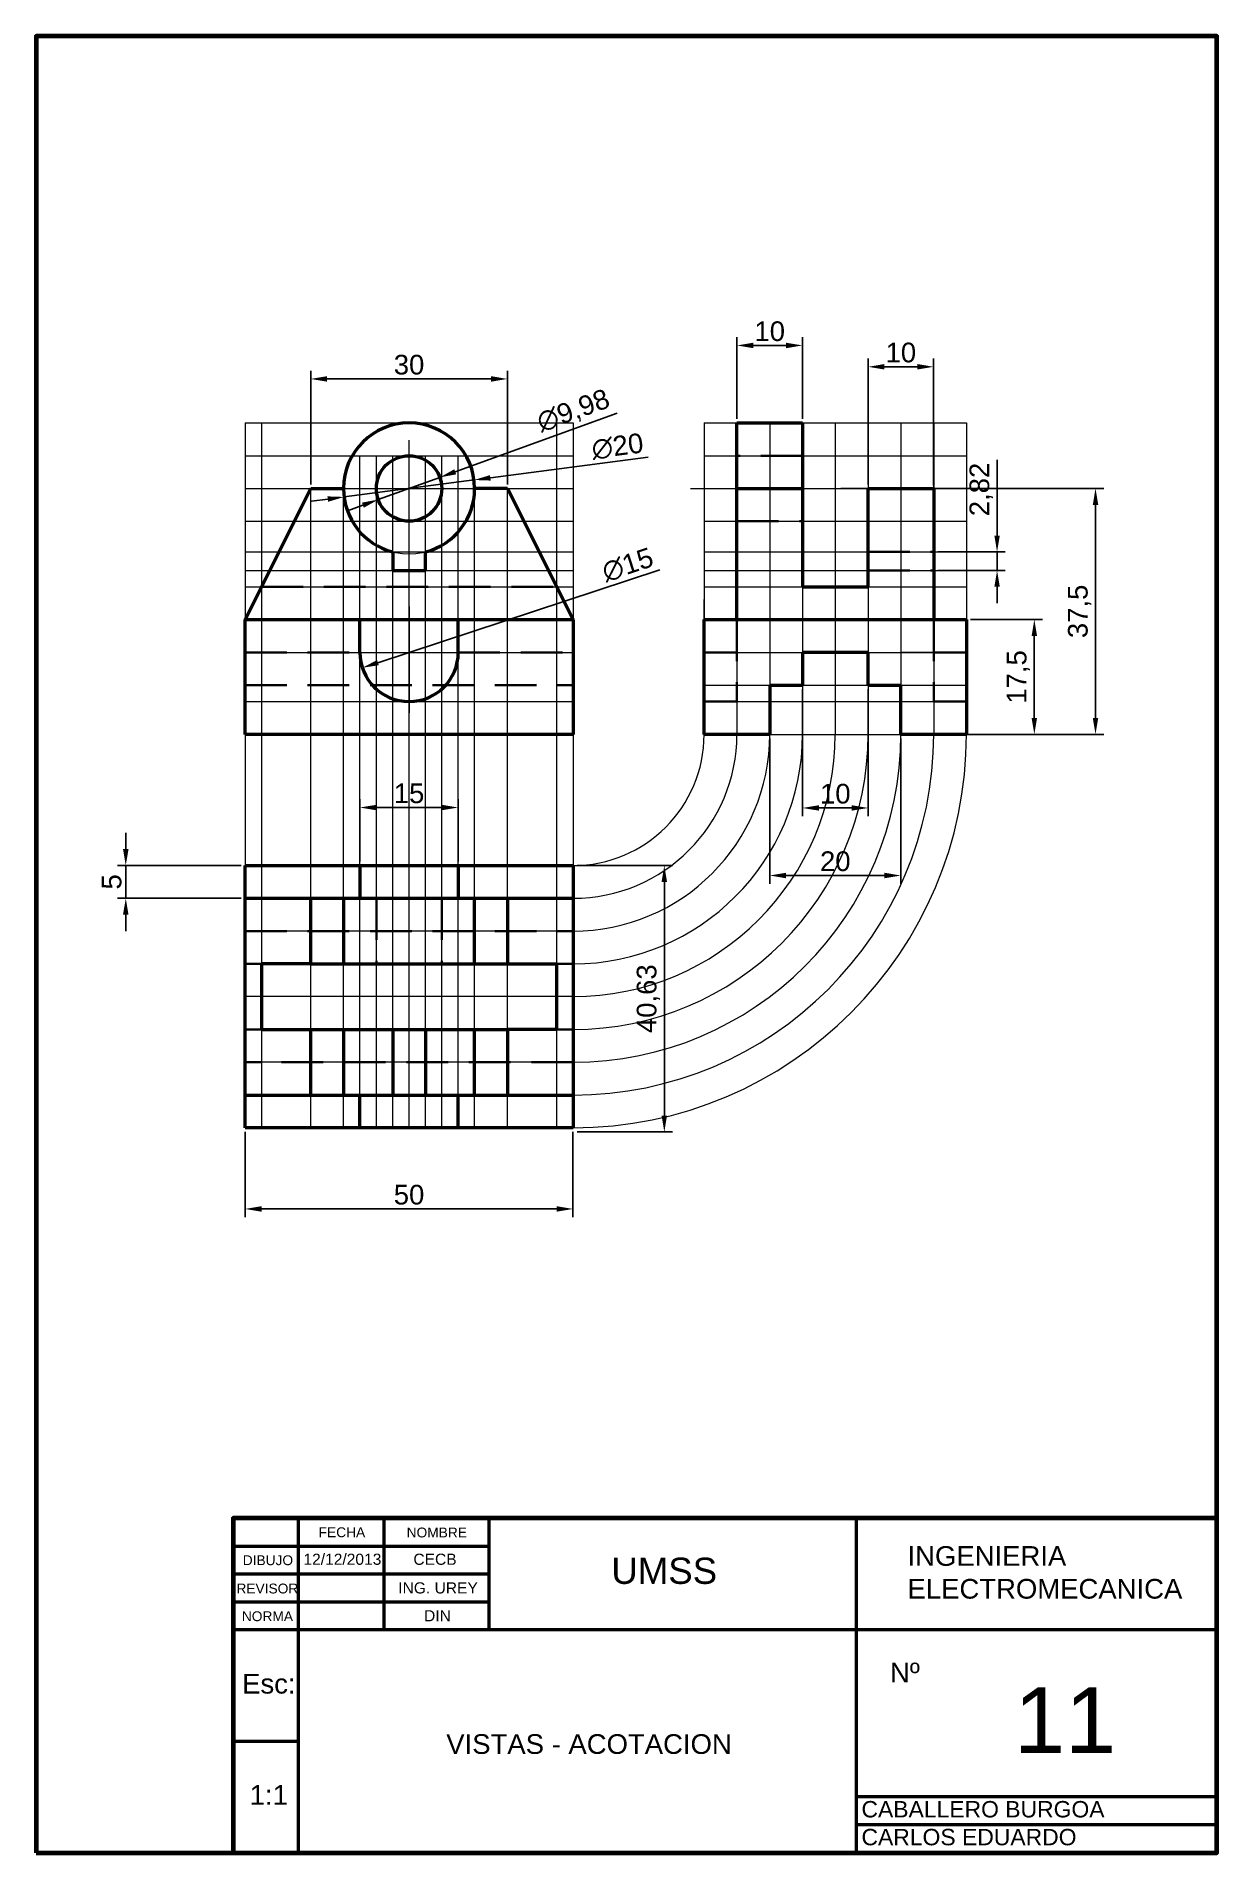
# Model space of a CAD drawing. Header units: millimetres. Extents: x 20 to 200, y 10 to 287.
import ezdxf

# ---------------------------------------------------------------- set-up
doc = ezdxf.new("R2010")
doc.units = ezdxf.units.MM
doc.linetypes.add('CENTER2', pattern=[28.575, 19.05, -3.175, 3.175, -3.175])
doc.linetypes.add('DASHED2', pattern=[9.525, 6.35, -3.175])
for name, color, linetype, lineweight in [('cajetin', 255, 'Continuous', 50), ('cajetin-letras', 151, 'Continuous', 40), ('datos', 255, 'Continuous', 50), ('ejes', 50, 'CENTER2', 20), ('margen', 140, 'Continuous', 100), ('margin', 151, 'Continuous', 100), ('ocultas', 30, 'DASHED2', 35), ('trazos', 90, 'Continuous', 15)]:
    doc.layers.add(name, color=color, linetype=linetype, lineweight=lineweight)
doc.styles.get("Standard").update_dxf_attribs({"font": 'arial.ttf', "height": 3})
doc.dimstyles.new('ISO-25', dxfattribs={"dimtxt": 2.5, "dimasz": 2.5, "dimexe": 1.25, "dimexo": 0.625, "dimtad": 1, "dimtxsty": 'Standard', "dimcen": 2.5, "dimadec": 0, "dimazin": 0, "dimtfac": 1, "dimtmove": 0, "dimatfit": 3, "dimfxl": 1, "dimarcsym": 0})

# ---------------------------------------------------------------- blocks, each defined once
blk = doc.blocks.new('*D2')
at = {"layer": 'Defpoints', "color": 0}
for p in [(51.84, 120.55), (101.84, 120.55), (101.84, 108.17)]:
    blk.add_point(p, dxfattribs=at)
at = {"layer": 'margen', "color": 0, "lineweight": -2}
for p, q in [((51.84, 119.92), (51.84, 106.92)), ((101.84, 119.92), (101.84, 106.92)), ((54.34, 108.17), (99.34, 108.17))]:
    blk.add_line(p, q, dxfattribs=at)
at = {"layer": 'margen', "color": 0}
for points in [[(54.34, 108.59), (54.34, 107.75), (51.84, 108.17)], [(99.34, 108.59), (99.34, 107.75), (101.84, 108.17)]]:
    blk.add_solid(points, dxfattribs=at)
at = {"layer": 'margen', "color": 0, "insert": (76.84, 110.33), "char_height": 3, "attachment_point": 5}
blk.add_mtext('50', dxfattribs=at)
blk = doc.blocks.new('*D3')
at = {"layer": 'Defpoints', "color": 0}
for p in [(161.84, 198.05), (161.84, 180.55), (172.19, 180.55)]:
    blk.add_point(p, dxfattribs=at)
at = {"layer": 'margen', "color": 0, "lineweight": -2}
for p, q in [((162.47, 198.05), (173.44, 198.05)), ((172.19, 195.55), (172.19, 183.05)), ((162.47, 180.55), (173.44, 180.55))]:
    blk.add_line(p, q, dxfattribs=at)
at = {"layer": 'margen', "color": 0}
for points in [[(171.78, 195.55), (172.61, 195.55), (172.19, 198.05)], [(171.78, 183.05), (172.61, 183.05), (172.19, 180.55)]]:
    blk.add_solid(points, dxfattribs=at)
at = {"layer": 'margen', "color": 0, "insert": (169.77, 189.3), "char_height": 3, "attachment_point": 5, "rotation": 90}
blk.add_mtext('17,5', dxfattribs=at)
blk = doc.blocks.new('*D4')
at = {"layer": 'Defpoints', "color": 0}
for p in [(151.84, 218.05), (181.52, 218.05), (151.84, 180.55)]:
    blk.add_point(p, dxfattribs=at)
at = {"layer": 'margen', "color": 0, "lineweight": -2}
for p, q in [((152.47, 218.05), (182.77, 218.05)), ((181.52, 183.05), (181.52, 215.55)), ((152.47, 180.55), (182.77, 180.55))]:
    blk.add_line(p, q, dxfattribs=at)
at = {"layer": 'margen', "color": 0}
for points in [[(181.11, 215.55), (181.94, 215.55), (181.52, 218.05)], [(181.11, 183.05), (181.94, 183.05), (181.52, 180.55)]]:
    blk.add_solid(points, dxfattribs=at)
at = {"layer": 'margen', "color": 0, "insert": (179.1, 199.3), "char_height": 3, "attachment_point": 5, "rotation": 90}
blk.add_mtext('37,5', dxfattribs=at)
blk = doc.blocks.new('*D5')
at = {"layer": 'Defpoints', "color": 0}
for p in [(91.84, 234.75), (61.84, 218.05), (91.84, 218.05)]:
    blk.add_point(p, dxfattribs=at)
at = {"layer": 'margen', "color": 0, "lineweight": -2}
for p, q in [((61.84, 218.67), (61.84, 236)), ((91.84, 218.67), (91.84, 236)), ((64.34, 234.75), (89.34, 234.75))]:
    blk.add_line(p, q, dxfattribs=at)
at = {"layer": 'margen', "color": 0}
for points in [[(64.34, 235.17), (64.34, 234.33), (61.84, 234.75)], [(89.34, 235.17), (89.34, 234.33), (91.84, 234.75)]]:
    blk.add_solid(points, dxfattribs=at)
at = {"layer": 'margen', "color": 0, "insert": (76.84, 236.91), "char_height": 3, "attachment_point": 5}
blk.add_mtext('30', dxfattribs=at)
blk = doc.blocks.new('*D6')
at = {"layer": 'Defpoints', "color": 0}
for p in [(136.84, 239.86), (126.84, 228.05), (136.84, 228.05)]:
    blk.add_point(p, dxfattribs=at)
at = {"layer": 'margen', "color": 0, "lineweight": -2}
for p, q in [((126.84, 228.67), (126.84, 241.11)), ((136.84, 228.67), (136.84, 241.11)), ((129.34, 239.86), (134.34, 239.86))]:
    blk.add_line(p, q, dxfattribs=at)
at = {"layer": 'margen', "color": 0}
for points in [[(129.34, 240.27), (129.34, 239.44), (126.84, 239.86)], [(134.34, 240.27), (134.34, 239.44), (136.84, 239.86)]]:
    blk.add_solid(points, dxfattribs=at)
at = {"layer": 'margen', "color": 0, "insert": (131.84, 242.01), "char_height": 3, "attachment_point": 5}
blk.add_mtext('10', dxfattribs=at)
blk = doc.blocks.new('*D7')
at = {"layer": 'Defpoints', "color": 0}
for p in [(156.84, 236.6), (146.84, 218.05), (156.84, 217.89)]:
    blk.add_point(p, dxfattribs=at)
at = {"layer": 'margen', "color": 0, "lineweight": -2}
for p, q in [((146.84, 218.67), (146.84, 237.85)), ((149.34, 236.6), (154.34, 236.6)), ((156.84, 218.52), (156.84, 237.85))]:
    blk.add_line(p, q, dxfattribs=at)
at = {"layer": 'margen', "color": 0}
for points in [[(149.34, 237.02), (149.34, 236.19), (146.84, 236.6)], [(154.34, 237.02), (154.34, 236.19), (156.84, 236.6)]]:
    blk.add_solid(points, dxfattribs=at)
at = {"layer": 'margen', "color": 0, "insert": (151.84, 238.76), "char_height": 3, "attachment_point": 5}
blk.add_mtext('10', dxfattribs=at)
blk = doc.blocks.new('*D8')
at = {"layer": 'Defpoints', "color": 0}
for p in [(81.54, 219.74), (72.15, 216.35)]:
    blk.add_point(p, dxfattribs=at)
at = {"layer": 'margen', "color": 0, "lineweight": -2}
for p, q in [((108.57, 229.52), (83.89, 220.59)), ((72.15, 216.35), (81.54, 219.74)), ((69.8, 215.5), (67.45, 214.65))]:
    blk.add_line(p, q, dxfattribs=at)
at = {"layer": 'margen', "color": 0}
for points in [[(83.75, 220.98), (84.03, 220.2), (81.54, 219.74)], [(69.66, 215.89), (69.94, 215.11), (72.15, 216.35)]]:
    blk.add_solid(points, dxfattribs=at)
at = {"layer": 'margen', "color": 0, "insert": (101.94, 229.76), "char_height": 3, "attachment_point": 5, "rotation": 19.8798}
blk.add_mtext('∅9,98', dxfattribs=at)
blk = doc.blocks.new('*D9')
at = {"layer": 'Defpoints', "color": 0}
for p in [(86.76, 219.34), (66.93, 216.75)]:
    blk.add_point(p, dxfattribs=at)
at = {"layer": 'margen', "color": 0, "lineweight": -2}
for p, q in [((113.28, 222.8), (89.24, 219.66)), ((66.93, 216.75), (86.76, 219.34)), ((64.45, 216.43), (61.97, 216.11))]:
    blk.add_line(p, q, dxfattribs=at)
at = {"layer": 'margen', "color": 0}
for points in [[(89.18, 220.08), (89.29, 219.25), (86.76, 219.34)], [(64.39, 216.84), (64.5, 216.02), (66.93, 216.75)]]:
    blk.add_solid(points, dxfattribs=at)
at = {"layer": 'margen', "color": 0, "insert": (108.63, 224.45), "char_height": 3, "attachment_point": 5, "rotation": 7.4321}
blk.add_mtext('∅20', dxfattribs=at)
blk = doc.blocks.new('*D10')
at = {"layer": 'Defpoints', "color": 0}
for p in [(156.84, 208.36), (166.51, 208.36), (156.84, 205.55)]:
    blk.add_point(p, dxfattribs=at)
at = {"layer": 'margen', "color": 0, "lineweight": -2}
for p, q in [((166.51, 210.86), (166.51, 222.43)), ((157.47, 208.36), (167.76, 208.36)), ((166.51, 205.55), (166.51, 208.36)), ((157.47, 205.55), (167.76, 205.55)), ((166.51, 203.05), (166.51, 200.55))]:
    blk.add_line(p, q, dxfattribs=at)
at = {"layer": 'margen', "color": 0}
for points in [[(166.1, 210.86), (166.93, 210.86), (166.51, 208.36)], [(166.1, 203.05), (166.93, 203.05), (166.51, 205.55)]]:
    blk.add_solid(points, dxfattribs=at)
at = {"layer": 'margen', "color": 0, "insert": (164.09, 217.89), "char_height": 3, "attachment_point": 5, "rotation": 90}
blk.add_mtext('2,82', dxfattribs=at)
blk = doc.blocks.new('*D11')
at = {"layer": 'Defpoints', "color": 0}
for p in [(136.84, 188.05), (146.84, 188.05), (146.84, 169.32)]:
    blk.add_point(p, dxfattribs=at)
at = {"layer": 'margen', "color": 0, "lineweight": -2}
for p, q in [((136.84, 187.42), (136.84, 168.07)), ((146.84, 187.42), (146.84, 168.07)), ((139.34, 169.32), (144.34, 169.32))]:
    blk.add_line(p, q, dxfattribs=at)
at = {"layer": 'margen', "color": 0}
for points in [[(139.34, 169.74), (139.34, 168.91), (136.84, 169.32)], [(144.34, 169.74), (144.34, 168.91), (146.84, 169.32)]]:
    blk.add_solid(points, dxfattribs=at)
at = {"layer": 'margen', "color": 0, "insert": (141.84, 171.48), "char_height": 3, "attachment_point": 5}
blk.add_mtext('10', dxfattribs=at)
blk = doc.blocks.new('*D12')
at = {"layer": 'Defpoints', "color": 0}
for p in [(131.84, 180.55), (151.84, 180.55), (151.84, 159.02)]:
    blk.add_point(p, dxfattribs=at)
at = {"layer": 'margen', "color": 0, "lineweight": -2}
for p, q in [((131.84, 179.92), (131.84, 157.77)), ((151.84, 179.92), (151.84, 157.77)), ((134.34, 159.02), (149.34, 159.02))]:
    blk.add_line(p, q, dxfattribs=at)
at = {"layer": 'margen', "color": 0}
for points in [[(134.34, 159.44), (134.34, 158.6), (131.84, 159.02)], [(149.34, 159.44), (149.34, 158.6), (151.84, 159.02)]]:
    blk.add_solid(points, dxfattribs=at)
at = {"layer": 'margen', "color": 0, "insert": (141.84, 161.18), "char_height": 3, "attachment_point": 5}
blk.add_mtext('20', dxfattribs=at)
blk = doc.blocks.new('*D13')
at = {"layer": 'Defpoints', "color": 0}
for p in [(83.97, 195.39), (69.72, 190.7)]:
    blk.add_point(p, dxfattribs=at)
at = {"layer": 'margen', "color": 0, "lineweight": -2}
blk.add_line((115.08, 205.64), (72.09, 191.48), dxfattribs=at)
at = {"layer": 'margen', "color": 0}
blk.add_solid([(71.96, 191.88), (72.22, 191.09), (69.72, 190.7)], dxfattribs=at)
at = {"layer": 'margen', "color": 0, "insert": (110.18, 206.39), "char_height": 3, "attachment_point": 5, "rotation": 18.2372}
blk.add_mtext('∅15', dxfattribs=at)
blk = doc.blocks.new('*D14')
at = {"layer": 'Defpoints', "color": 0}
for p in [(51.84, 160.55), (33.64, 155.55), (51.84, 155.55)]:
    blk.add_point(p, dxfattribs=at)
at = {"layer": 'margen', "color": 0, "lineweight": -2}
for p, q in [((33.64, 163.05), (33.64, 165.55)), ((51.22, 160.55), (32.39, 160.55)), ((33.64, 160.55), (33.64, 155.55)), ((51.22, 155.55), (32.39, 155.55)), ((33.64, 153.05), (33.64, 150.55))]:
    blk.add_line(p, q, dxfattribs=at)
at = {"layer": 'margen', "color": 0}
for points in [[(33.22, 163.05), (34.06, 163.05), (33.64, 160.55)], [(33.22, 153.05), (34.06, 153.05), (33.64, 155.55)]]:
    blk.add_solid(points, dxfattribs=at)
at = {"layer": 'margen', "color": 0, "insert": (31.49, 158.05), "char_height": 3, "attachment_point": 5, "rotation": 90}
blk.add_mtext('5', dxfattribs=at)
blk = doc.blocks.new('*D15')
at = {"layer": 'Defpoints', "color": 0}
for p in [(101.84, 160.55), (101.84, 119.92), (115.77, 119.92)]:
    blk.add_point(p, dxfattribs=at)
at = {"layer": 'margen', "color": 0, "lineweight": -2}
for p, q in [((102.47, 160.55), (117.02, 160.55)), ((115.77, 158.05), (115.77, 122.42)), ((102.47, 119.92), (117.02, 119.92))]:
    blk.add_line(p, q, dxfattribs=at)
at = {"layer": 'margen', "color": 0}
for points in [[(115.35, 158.05), (116.18, 158.05), (115.77, 160.55)], [(115.35, 122.42), (116.18, 122.42), (115.77, 119.92)]]:
    blk.add_solid(points, dxfattribs=at)
at = {"layer": 'margen', "color": 0, "insert": (113.34, 140.23), "char_height": 3, "attachment_point": 5, "rotation": 90}
blk.add_mtext('40,63', dxfattribs=at)
blk = doc.blocks.new('*D16')
at = {"layer": 'Defpoints', "color": 0}
for p in [(84.34, 169.39), (69.34, 160.55), (84.34, 160.55)]:
    blk.add_point(p, dxfattribs=at)
at = {"layer": 'margen', "color": 0, "lineweight": -2}
for p, q in [((69.34, 161.17), (69.34, 170.64)), ((71.84, 169.39), (81.84, 169.39)), ((84.34, 161.17), (84.34, 170.64))]:
    blk.add_line(p, q, dxfattribs=at)
at = {"layer": 'margen', "color": 0}
for points in [[(71.84, 169.8), (71.84, 168.97), (69.34, 169.39)], [(81.84, 169.8), (81.84, 168.97), (84.34, 169.39)]]:
    blk.add_solid(points, dxfattribs=at)
at = {"layer": 'margen', "color": 0, "insert": (76.84, 171.54), "char_height": 3, "attachment_point": 5}
blk.add_mtext('15', dxfattribs=at)

msp = doc.modelspace()

# ---------------------------------------------------------------- linework, layer by layer
at = {"layer": 'cajetin'}
for p, q in [((60, 61), (50, 61)), ((50, 61), (50, 27)), ((50, 61), (50, 56.75)), ((60, 10), (60, 61)), ((73, 61), (60, 61)), ((89, 61), (73, 61)), ((73, 61), (73, 44)), ((145, 61), (89, 61)), ((89, 61), (89, 44)), ((200, 61), (145, 61)), ((145, 61), (145, 10)), ((200, 61), (200, 44)), ((50, 56.75), (89, 56.75)), ((50, 56.75), (50, 52.5)), ((50, 52.5), (89, 52.5)), ((50, 52.5), (50, 48.25)), ((50, 48.25), (89, 48.25)), ((200, 44), (50, 44)), ((200, 10), (200, 44)), ((50, 10), (50, 27)), ((50, 27), (60, 27)), ((200, 18.5), (145, 18.5)), ((200, 14.25), (200, 18.5)), ((200, 14.25), (145, 14.25)), ((200, 10), (200, 14.25)), ((50, 10), (60, 10)), ((60, 10), (200, 10))]:
    msp.add_line(p, q, dxfattribs=at)
at = {"layer": 'datos'}
for p, q in [((126.843, 218.046), (126.843, 228.046)), ((126.843, 228.046), (136.843, 228.046)), ((136.843, 228.046), (136.843, 218.046)), ((51.843, 198.046), (61.843, 218.046)), ((61.843, 218.046), (66.843, 218.046)), ((91.843, 218.046), (86.843, 218.046)), ((101.843, 198.046), (91.843, 218.046)), ((126.843, 198.046), (126.843, 218.046)), ((126.843, 218.046), (136.843, 218.046)), ((136.843, 218.046), (136.843, 203.046)), ((146.843, 203.046), (146.843, 218.046)), ((146.843, 218.046), (156.843, 218.046)), ((156.843, 218.046), (156.843, 198.046)), ((74.343, 208.363), (74.343, 205.546)), ((79.343, 205.546), (79.343, 208.363)), ((74.343, 205.546), (79.343, 205.546)), ((136.843, 203.046), (146.843, 203.046)), ((51.843, 198.046), (69.343, 198.046)), ((51.843, 180.546), (51.843, 198.046)), ((69.343, 193.046), (69.343, 198.046)), ((69.343, 198.046), (84.343, 198.046)), ((84.343, 193.046), (84.343, 198.046)), ((84.343, 198.046), (101.843, 198.046)), ((101.843, 198.046), (101.843, 180.546)), ((121.843, 198.046), (161.843, 198.046)), ((121.843, 180.546), (121.843, 198.046)), ((161.843, 198.046), (161.843, 180.546)), ((146.843, 193.046), (136.843, 193.046)), ((136.843, 193.046), (136.843, 188.046)), ((146.843, 188.046), (146.843, 193.046)), ((131.843, 188.046), (131.843, 180.546)), ((131.843, 188.046), (136.843, 188.046)), ((146.843, 188.046), (151.843, 188.046)), ((151.843, 180.546), (151.843, 188.046)), ((101.843, 180.546), (51.843, 180.546)), ((131.843, 180.546), (121.843, 180.546)), ((161.843, 180.546), (151.843, 180.546)), ((51.843, 160.546), (101.843, 160.546)), ((51.843, 120.546), (51.843, 160.546)), ((69.343, 160.546), (69.343, 155.546)), ((84.343, 160.546), (84.343, 155.546)), ((101.843, 160.546), (101.843, 120.546)), ((51.843, 155.546), (101.843, 155.546)), ((61.843, 145.546), (61.843, 155.546)), ((66.843, 155.546), (66.843, 145.546)), ((86.843, 145.546), (86.843, 155.546)), ((91.843, 155.546), (91.843, 145.546)), ((61.843, 145.546), (54.343, 145.546)), ((54.343, 145.546), (54.343, 135.546)), ((61.843, 145.546), (91.843, 145.546)), ((91.843, 145.546), (99.343, 145.546)), ((99.343, 145.546), (99.343, 135.546)), ((54.343, 135.546), (61.843, 135.546)), ((61.843, 125.546), (61.843, 135.546)), ((61.843, 135.546), (91.843, 135.546)), ((66.843, 135.546), (66.843, 125.546)), ((74.343, 135.546), (74.343, 125.546)), ((79.343, 135.546), (79.343, 125.546)), ((86.843, 125.546), (86.843, 135.546)), ((91.843, 135.546), (91.843, 125.546)), ((99.343, 135.546), (91.843, 135.546)), ((51.843, 125.546), (101.843, 125.546)), ((69.343, 120.546), (69.343, 125.546)), ((84.343, 120.546), (84.343, 125.546)), ((101.843, 120.546), (51.843, 120.546))]:
    msp.add_line(p, q, dxfattribs=at)
msp.add_circle((76.843, 218.046), 4.991, dxfattribs=at)
for centre, radius, start, end in [((76.843, 218.046), 10, 0, 180), ((76.843, 218.046), 10, 180, 255.52249), ((76.843, 218.046), 10, 284.47751, 0), ((76.843, 193.046), 7.5, 180, 0)]:
    msp.add_arc(centre, radius, start, end, dxfattribs=at)
at = {"layer": 'ejes'}
for p, q in [((76.843, 211.165), (76.843, 225.424)), ((136.843, 225.469), (136.843, 210.546)), ((156.843, 210.8), (156.843, 224.984)), ((156.843, 224.984), (156.843, 218.046)), ((69.343, 218.046), (84.343, 218.046)), ((136.843, 218.007), (119.782, 218.007)), ((156.843, 218.046), (142.71, 218.046)), ((76.843, 200.057), (76.843, 183.846)), ((121.843, 187.889), (121.843, 201.102)), ((161.843, 199.769), (161.843, 187.04)), ((66.843, 193.046), (86.843, 193.046)), ((121.843, 193.046), (132.762, 193.046)), ((161.843, 193.046), (151.93, 193.046))]:
    msp.add_line(p, q, dxfattribs=at)
at = {"layer": 'margen'}
msp.add_lwpolyline([(20, 10), (200, 10), (200, 287), (20, 287)], close=True, dxfattribs=at)
at = {"layer": 'margin'}
msp.add_lwpolyline([(50, 10), (200, 10), (200, 61), (50, 61)], close=True, dxfattribs=at)
at = {"layer": 'ocultas'}
for p, q in [((136.843, 223.046), (126.843, 223.046)), ((126.843, 213.055), (136.843, 213.055)), ((146.843, 208.363), (156.843, 208.363)), ((146.843, 205.546), (156.843, 205.546)), ((54.343, 203.046), (99.343, 203.046)), ((126.843, 198.046), (126.843, 185.546)), ((156.843, 198.046), (156.843, 185.546)), ((51.843, 193.046), (69.343, 193.046)), ((84.343, 193.046), (101.843, 193.046)), ((121.843, 193.046), (126.843, 193.046)), ((156.843, 193.046), (161.843, 193.046)), ((51.843, 188.046), (101.843, 188.046)), ((126.843, 185.546), (121.843, 185.546)), ((156.843, 185.546), (161.843, 185.546)), ((71.852, 155.546), (71.852, 145.546)), ((81.834, 155.546), (81.834, 145.546)), ((51.843, 150.546), (101.843, 150.546)), ((101.843, 145.546), (51.843, 145.546)), ((51.843, 135.546), (101.843, 135.546)), ((101.843, 130.546), (51.843, 130.546))]:
    msp.add_line(p, q, dxfattribs=at)
at = {"layer": 'trazos'}
for p, q in [((51.843, 228.046), (101.843, 228.046)), ((51.843, 228.046), (51.843, 120.546)), ((54.343, 228.046), (54.343, 120.546)), ((99.343, 228.046), (99.343, 120.546)), ((101.843, 228.046), (101.843, 120.546)), ((121.843, 228.046), (121.843, 180.546)), ((121.843, 228.046), (161.843, 228.046)), ((126.843, 228.046), (126.843, 180.546)), ((131.843, 228.046), (131.843, 180.546)), ((136.843, 228.046), (136.843, 180.546)), ((141.843, 228.046), (141.843, 180.546)), ((146.843, 228.046), (146.843, 180.546)), ((151.843, 228.046), (151.843, 180.546)), ((156.843, 228.046), (156.843, 180.546)), ((161.843, 228.046), (161.843, 180.546)), ((51.843, 223.046), (101.843, 223.046)), ((69.343, 120.546), (69.343, 223.046)), ((71.852, 120.546), (71.852, 223.046)), ((74.343, 120.546), (74.343, 223.046)), ((76.843, 120.546), (76.843, 223.046)), ((79.343, 120.546), (79.343, 223.046)), ((81.834, 120.546), (81.834, 223.046)), ((84.343, 120.546), (84.343, 223.046)), ((121.843, 223.046), (161.843, 223.046)), ((51.843, 218.046), (101.843, 218.046)), ((61.843, 120.546), (61.843, 218.046)), ((66.843, 120.546), (66.843, 218.046)), ((86.843, 120.546), (86.843, 218.046)), ((91.843, 120.546), (91.843, 218.046)), ((121.843, 218.046), (161.843, 218.046)), ((51.843, 213.055), (101.843, 213.055)), ((121.843, 213.055), (161.843, 213.055)), ((51.843, 208.363), (101.843, 208.363)), ((121.843, 208.363), (161.843, 208.363)), ((51.843, 205.546), (101.843, 205.546)), ((121.843, 205.546), (161.843, 205.546)), ((51.843, 203.046), (101.843, 203.046)), ((121.843, 203.046), (161.843, 203.046)), ((51.843, 198.046), (51.843, 180.546)), ((51.843, 198.046), (101.843, 198.046)), ((61.843, 180.546), (61.843, 198.046)), ((66.843, 180.546), (66.843, 198.046)), ((86.843, 180.546), (86.843, 198.046)), ((91.843, 180.546), (91.843, 198.046)), ((101.843, 183.046), (101.843, 198.046)), ((121.843, 198.046), (161.843, 198.046)), ((51.843, 193.046), (101.843, 193.046)), ((121.843, 193.046), (161.843, 193.046)), ((121.843, 188.046), (161.843, 188.046)), ((51.843, 185.546), (101.843, 185.546)), ((121.843, 185.546), (161.843, 185.546)), ((51.843, 180.546), (101.843, 180.546)), ((121.843, 180.546), (161.843, 180.546)), ((101.843, 160.546), (51.843, 160.546)), ((101.843, 155.546), (51.843, 155.546)), ((101.843, 150.546), (51.843, 150.546)), ((101.843, 145.546), (51.843, 145.546)), ((101.843, 140.546), (51.843, 140.546)), ((101.843, 135.546), (51.843, 135.546)), ((101.843, 130.546), (51.843, 130.546)), ((101.843, 125.546), (51.843, 125.546)), ((101.843, 120.546), (51.843, 120.546))]:
    msp.add_line(p, q, dxfattribs=at)
for radius in [10, 4.991]:
    msp.add_circle((76.843, 218.046), radius, dxfattribs=at)
for radius in [20, 60, 25, 30, 35, 40, 45, 50, 55]:
    msp.add_arc((101.843, 180.546), radius, 270, 0, dxfattribs=at)

# ---------------------------------------------------------------- texts
at = {"layer": 'cajetin-letras', "attachment_point": 1}
for s, insert, char_height, width in [('FECHA', (63.052, 59.614), 1.5, 13), ('NOMBRE', (76.471, 59.577), 1.5, 16), ('\\A1;12/12/2013', (60.731, 55.597), 1.7, 13), ('CECB', (77.498, 55.597), 1.7, 16), ('INGENIERIA\\PELECTROMECANICA', (152.852, 56.746), 3, 55), ('DIBUJO', (51.477, 55.347), 1.5, 10), ('UMSS', (107.679, 54.992), 4, 56), ('REVISOR', (50.518, 51.034), 1.5, 10), ('ING. UREY', (75.19, 51.229), 1.7, 16), ('NORMA', (51.343, 46.808), 1.5, 10), ('DIN', (79.125, 46.979), 1.7, 16), ('Nº', (150.18, 38.961), 3, 55), ('Esc:', (51.385, 37.263), 3, 10), ('11', (169.12, 35.222), 10, 46.70405), ('VISTAS - ACOTACION', (82.515, 28.066), 3, 85), ('1:1', (52.54, 20.309), 3, 10), ('CABALLERO BURGOA', (145.833, 17.876), 2.5, 55), ('CARLOS EDUARDO', (145.833, 13.626), 2.5, 55)]:
    msp.add_mtext(s, dxfattribs=dict(at, insert=insert, char_height=char_height, width=width))

# ---------------------------------------------------------------- dimensions: what is measured, and where the dimension line sits
at = {"layer": 'margen'}
for base, p1, p2, picture, middle in [((136.843, 239.855), (126.843, 228.046), (136.843, 228.046), '*D6', (131.843, 242.012)), ((91.843, 234.751), (61.843, 218.046), (91.843, 218.046), '*D5', (76.843, 236.909)), ((156.843, 236.603), (146.843, 218.046), (156.843, 217.892), '*D7', (151.843, 238.76)), ((146.843, 169.322), (136.843, 188.046), (146.843, 188.046), '*D11', (141.843, 171.479)), ((151.843, 159.02), (131.843, 180.546), (151.843, 180.546), '*D12', (141.843, 161.177)), ((84.343, 169.385), (69.343, 160.546), (84.343, 160.546), '*D16', (76.843, 171.542)), ((101.843, 108.169), (51.843, 120.546), (101.843, 120.546), '*D2', (76.843, 110.326))]:
    dim = msp.add_linear_dim(base=base, p1=p1, p2=p2, dimstyle='ISO-25', dxfattribs=at)
    dim.commit()
    dim.dimension.update_dxf_attribs({"geometry": picture, "text_midpoint": middle})
for p1, p2, picture, middle in [((72.149, 216.349), (81.536, 219.743), '*D8', (102.783, 227.426)), ((66.927, 216.752), (86.759, 219.339), '*D9', (108.916, 222.23))]:
    dim = msp.add_diameter_dim_2p(p1=p1, p2=p2, dimstyle='ISO-25', dxfattribs=at)
    dim.commit()
    dim.dimension.update_dxf_attribs({"geometry": picture, "text_midpoint": middle, "dimtype": 163})
for base, p1, p2, picture, middle in [((166.514, 208.363), (156.843, 205.546), (156.843, 208.363), '*D10', (164.086, 217.895)), ((181.524, 218.046), (151.843, 180.546), (151.843, 218.046), '*D4', (179.096, 199.296)), ((172.193, 180.546), (161.843, 198.046), (161.843, 180.546), '*D3', (169.765, 189.296)), ((33.642, 155.546), (51.843, 160.546), (51.843, 155.546), '*D14', (31.491, 158.046)), ((115.765321741, 119.920791104), (101.842646542, 160.545791104), (101.842646542, 119.920791104), '*D15', (113.337456802, 140.233291104))]:
    dim = msp.add_linear_dim(base=base, p1=p1, p2=p2, angle=90, dimstyle='ISO-25', dxfattribs=at)
    dim.commit()
    dim.dimension.update_dxf_attribs({"geometry": picture, "text_midpoint": middle})
dim = msp.add_diameter_dim_2p(p1=(83.966, 195.393), p2=(69.719, 190.699), dimstyle='ISO-25', override={"dimtmove": 1}, dxfattribs=at)
dim.commit()
dim.dimension.update_dxf_attribs({"geometry": '*D13', "text_midpoint": (110.88, 204.261), "dimtype": 163})

doc.saveas('drawing.dxf')
